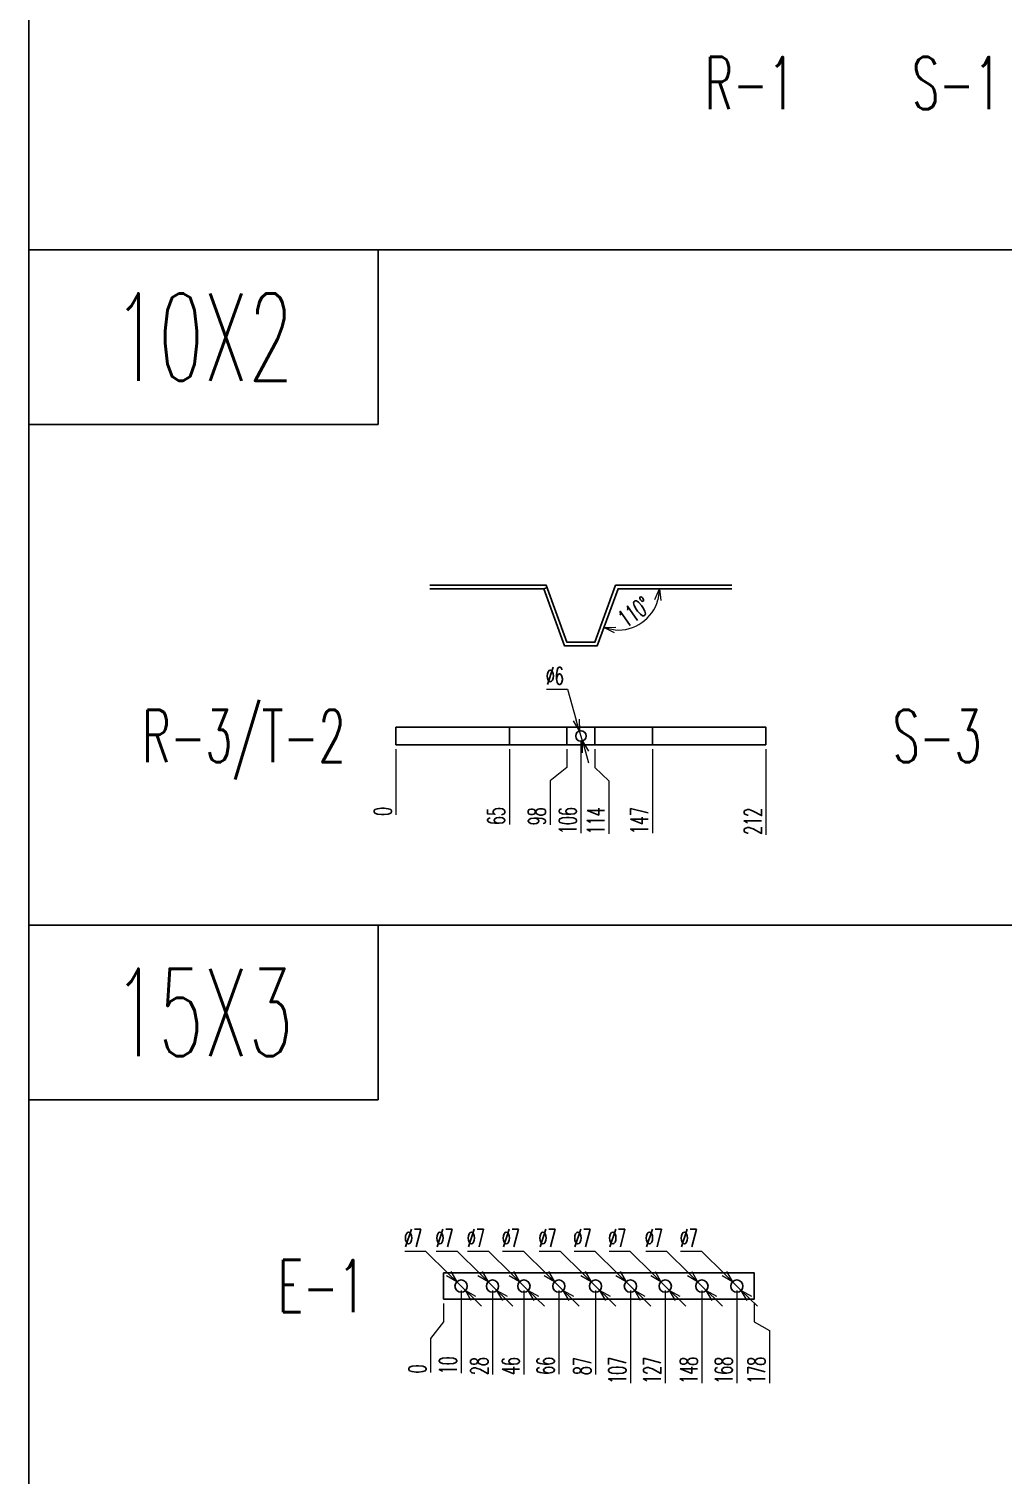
# Model space of a CAD drawing. Header units: millimetres. Extents: x 123558 to 149079, y -1073 to 14418.
# Drawn here: x 130973 to 131531, y 5235 to 6064 of the extents above; entities that cross this region are included whole.
import ezdxf
from ezdxf.enums import TextEntityAlignment as Align

# ---------------------------------------------------------------- set-up
doc = ezdxf.new("R2010")
doc.units = ezdxf.units.MM
doc.header["$LTSCALE"] = 3
doc.layers.add('@.VISIBLE', color=7, linetype='Continuous')
doc.styles.add('Ann_w01', font='romans.shx', dxfattribs={"width": 0.6, "bigfont": 'chineset.shx'})
doc.dimstyles.new('Dim 01_SC05', dxfattribs={"dimscale": 5, "dimtxt": 2, "dimasz": 1.3, "dimexe": 0.5, "dimexo": 0.5, "dimgap": 0.5, "dimtad": 1, "dimtoh": 1, "dimdec": 1, "dimzin": 12, "dimdsep": 46, "dimtxsty": 'Ann_w01', "dimblk": 'OPEN30', "dimcen": 1.5, "dimclrd": 6, "dimclre": 6, "dimclrt": 3, "dimadec": 1, "dimazin": 3, "dimtm": 1e-09, "dimtfac": 1, "dimtdec": 1, "dimtmove": 0, "dimatfit": 3, "dimldrblk": 'OPEN30', "dimfxl": 1, "dimtolj": 1, "dimlwd": 20, "dimlwe": 20, "dimarcsym": 0})

# ---------------------------------------------------------------- blocks, each defined once
blk = doc.blocks.new('*D390')
at = {"color": 6, "lineweight": 20, "transparency": 16777216}
blk.add_line((131183.32, 5651.13), (131183.32, 5613.46), dxfattribs=at)
at = {"layer": 'Defpoints', "color": 0, "transparency": 16777216}
for p in [(131183.32, 5658.63), (131183.32, 5653.63), (131183.32, 5619.96)]:
    blk.add_point(p, dxfattribs=at)
at = {"color": 3, "transparency": 16777216, "insert": (131175.82, 5615.46), "char_height": 10, "attachment_point": 5, "rotation": 90, "style": 'Ann_w01'}
blk.add_mtext('\\A1;0', dxfattribs=at)
blk = doc.blocks.new('_Open30')
at = {"color": 0, "linetype": 'ByBlock', "lineweight": -2}
for p, q in [((-1, 0.27), (0, 0)), ((0, 0), (-1, -0.27)), ((0, 0), (-1, 0))]:
    blk.add_line(p, q, dxfattribs=at)
blk = doc.blocks.new('*D391')
at = {"color": 6, "lineweight": 20, "transparency": 16777216}
blk.add_line((131248.32, 5651.13), (131248.32, 5608.03), dxfattribs=at)
at = {"layer": 'Defpoints', "color": 0, "transparency": 16777216}
for p in [(131183.32, 5658.63), (131248.32, 5653.63), (131248.32, 5619.96)]:
    blk.add_point(p, dxfattribs=at)
at = {"color": 3, "transparency": 16777216, "insert": (131240.82, 5612.75), "char_height": 10, "attachment_point": 5, "rotation": 90, "style": 'Ann_w01'}
blk.add_mtext('\\A1;65', dxfattribs=at)
blk = doc.blocks.new('*D392')
at = {"color": 6, "lineweight": 20, "transparency": 16777216}
for p, q in [((131281.32, 5651.13), (131281.32, 5640.63)), ((131281.32, 5640.63), (131271.62, 5632.96)), ((131271.62, 5632.96), (131271.62, 5607.75))]:
    blk.add_line(p, q, dxfattribs=at)
at = {"layer": 'Defpoints', "color": 0, "transparency": 16777216}
for p in [(131183.32, 5658.63), (131281.32, 5653.63), (131271.62, 5619.96)]:
    blk.add_point(p, dxfattribs=at)
at = {"color": 3, "transparency": 16777216, "insert": (131264.12, 5612.6), "char_height": 10, "attachment_point": 5, "rotation": 90, "style": 'Ann_w01'}
blk.add_mtext('\\A1;98', dxfattribs=at)
blk = doc.blocks.new('*D393')
at = {"color": 6, "lineweight": 20, "transparency": 16777216}
blk.add_line((131289.32, 5656.13), (131289.32, 5602.89), dxfattribs=at)
at = {"layer": 'Defpoints', "color": 0, "transparency": 16777216}
for p in [(131183.32, 5658.63), (131289.32, 5658.63), (131289.32, 5619.96)]:
    blk.add_point(p, dxfattribs=at)
at = {"color": 3, "transparency": 16777216, "insert": (131281.82, 5610.17), "char_height": 10, "attachment_point": 5, "rotation": 90, "style": 'Ann_w01'}
blk.add_mtext('\\A1;106', dxfattribs=at)
blk = doc.blocks.new('*D394')
at = {"color": 6, "lineweight": 20, "transparency": 16777216}
for p, q in [((131297.32, 5651.13), (131297.32, 5640.63)), ((131297.32, 5640.63), (131305.35, 5632.96)), ((131305.35, 5632.96), (131305.35, 5602.6))]:
    blk.add_line(p, q, dxfattribs=at)
at = {"layer": 'Defpoints', "color": 0, "transparency": 16777216}
for p in [(131183.32, 5658.63), (131297.32, 5653.63), (131305.35, 5619.96)]:
    blk.add_point(p, dxfattribs=at)
at = {"color": 3, "transparency": 16777216, "insert": (131297.85, 5610.03), "char_height": 10, "attachment_point": 5, "rotation": 90, "style": 'Ann_w01'}
blk.add_mtext('\\A1;114', dxfattribs=at)
blk = doc.blocks.new('*D395')
at = {"color": 6, "lineweight": 20, "transparency": 16777216}
blk.add_line((131330.32, 5651.13), (131330.32, 5602.89), dxfattribs=at)
at = {"layer": 'Defpoints', "color": 0, "transparency": 16777216}
for p in [(131183.32, 5658.63), (131330.32, 5653.63), (131330.32, 5619.96)]:
    blk.add_point(p, dxfattribs=at)
at = {"color": 3, "transparency": 16777216, "insert": (131322.82, 5610.17), "char_height": 10, "attachment_point": 5, "rotation": 90, "style": 'Ann_w01'}
blk.add_mtext('\\A1;147', dxfattribs=at)
blk = doc.blocks.new('*D396')
at = {"color": 6, "lineweight": 20, "transparency": 16777216}
blk.add_line((131395.32, 5651.13), (131395.32, 5602.03), dxfattribs=at)
at = {"layer": 'Defpoints', "color": 0, "transparency": 16777216}
for p in [(131183.32, 5658.63), (131395.32, 5653.63), (131395.32, 5619.96)]:
    blk.add_point(p, dxfattribs=at)
at = {"color": 3, "transparency": 16777216, "insert": (131387.82, 5609.75), "char_height": 10, "attachment_point": 5, "rotation": 90, "style": 'Ann_w01'}
blk.add_mtext('\\A1;212', dxfattribs=at)
blk = doc.blocks.new('*D397')
at = {"color": 6, "lineweight": 20, "transparency": 16777216}
for p, q in [((131269.66, 5685.54), (131281.59, 5685.54)), ((131281.59, 5685.54), (131286.7, 5667.76)), ((131290.15, 5655.75), (131288.49, 5661.52)), ((131291.94, 5649.5), (131293.74, 5643.26))]:
    blk.add_line(p, q, dxfattribs=at)
at = {"layer": 'Defpoints', "color": 0, "transparency": 16777216}
for p in [(131288.49, 5661.52), (131290.15, 5655.75)]:
    blk.add_point(p, dxfattribs=at)
at = {"color": 6, "lineweight": 20, "transparency": 16777216, "xscale": 6.5, "yscale": 6.5, "zscale": 6.5}
for p, rotation in [((131288.49, 5661.52), 286.0304303623921), ((131290.15, 5655.75), 106.0304303623921)]:
    blk.add_blockref('_Open30', p, dxfattribs=dict(at, rotation=rotation))
at = {"color": 3, "transparency": 16777216, "insert": (131274.37, 5693.04), "char_height": 10, "attachment_point": 5, "style": 'Ann_w01'}
blk.add_mtext('\\A1;∅6', dxfattribs=at)
blk = doc.blocks.new('*D431')
at = {"color": 6, "lineweight": 20, "transparency": 16777216}
for p, q in [((131210.66, 5333.54), (131210.66, 5323.04)), ((131210.66, 5323.04), (131203.16, 5313.56)), ((131203.16, 5313.56), (131203.16, 5294.06))]:
    blk.add_line(p, q, dxfattribs=at)
at = {"layer": 'Defpoints', "color": 0, "transparency": 16777216}
for p in [(131210.66, 5343.54), (131210.66, 5336.04), (131203.16, 5300.56)]:
    blk.add_point(p, dxfattribs=at)
at = {"color": 3, "transparency": 16777216, "insert": (131195.66, 5296.06), "char_height": 10, "attachment_point": 5, "rotation": 90, "style": 'Ann_w01'}
blk.add_mtext('\\A1;0', dxfattribs=at)
blk = doc.blocks.new('*D432')
at = {"color": 6, "lineweight": 20, "transparency": 16777216}
blk.add_line((131220.66, 5341.04), (131220.66, 5293.7), dxfattribs=at)
at = {"layer": 'Defpoints', "color": 0, "transparency": 16777216}
for p in [(131210.66, 5343.54), (131220.66, 5343.54), (131220.66, 5305.06)]:
    blk.add_point(p, dxfattribs=at)
at = {"color": 3, "transparency": 16777216, "insert": (131213.16, 5298.13), "char_height": 10, "attachment_point": 5, "rotation": 90, "style": 'Ann_w01'}
blk.add_mtext('\\A1;10', dxfattribs=at)
blk = doc.blocks.new('*D433')
at = {"color": 6, "lineweight": 20, "transparency": 16777216}
blk.add_line((131238.66, 5341.04), (131238.66, 5292.85), dxfattribs=at)
at = {"layer": 'Defpoints', "color": 0, "transparency": 16777216}
for p in [(131210.66, 5343.54), (131238.66, 5343.54), (131238.66, 5305.06)]:
    blk.add_point(p, dxfattribs=at)
at = {"color": 3, "transparency": 16777216, "insert": (131231.16, 5297.7), "char_height": 10, "attachment_point": 5, "rotation": 90, "style": 'Ann_w01'}
blk.add_mtext('\\A1;28', dxfattribs=at)
blk = doc.blocks.new('*D434')
at = {"color": 6, "lineweight": 20, "transparency": 16777216}
blk.add_line((131256.66, 5341.04), (131256.66, 5292.85), dxfattribs=at)
at = {"layer": 'Defpoints', "color": 0, "transparency": 16777216}
for p in [(131210.66, 5343.54), (131256.66, 5343.54), (131256.66, 5305.06)]:
    blk.add_point(p, dxfattribs=at)
at = {"color": 3, "transparency": 16777216, "insert": (131249.16, 5297.7), "char_height": 10, "attachment_point": 5, "rotation": 90, "style": 'Ann_w01'}
blk.add_mtext('\\A1;46', dxfattribs=at)
blk = doc.blocks.new('*D435')
at = {"color": 6, "lineweight": 20, "transparency": 16777216}
blk.add_line((131276.66, 5341.04), (131276.66, 5293.13), dxfattribs=at)
at = {"layer": 'Defpoints', "color": 0, "transparency": 16777216}
for p in [(131210.66, 5343.54), (131276.66, 5343.54), (131276.66, 5305.06)]:
    blk.add_point(p, dxfattribs=at)
at = {"color": 3, "transparency": 16777216, "insert": (131269.16, 5297.85), "char_height": 10, "attachment_point": 5, "rotation": 90, "style": 'Ann_w01'}
blk.add_mtext('\\A1;66', dxfattribs=at)
blk = doc.blocks.new('*D436')
at = {"color": 6, "lineweight": 20, "transparency": 16777216}
blk.add_line((131297.66, 5341.04), (131297.66, 5292.85), dxfattribs=at)
at = {"layer": 'Defpoints', "color": 0, "transparency": 16777216}
for p in [(131210.66, 5343.54), (131297.66, 5343.54), (131297.66, 5305.06)]:
    blk.add_point(p, dxfattribs=at)
at = {"color": 3, "transparency": 16777216, "insert": (131290.16, 5297.7), "char_height": 10, "attachment_point": 5, "rotation": 90, "style": 'Ann_w01'}
blk.add_mtext('\\A1;87', dxfattribs=at)
blk = doc.blocks.new('*D437')
at = {"color": 6, "lineweight": 20, "transparency": 16777216}
blk.add_line((131317.66, 5341.04), (131317.66, 5287.99), dxfattribs=at)
at = {"layer": 'Defpoints', "color": 0, "transparency": 16777216}
for p in [(131210.66, 5343.54), (131317.66, 5343.54), (131317.66, 5305.06)]:
    blk.add_point(p, dxfattribs=at)
at = {"color": 3, "transparency": 16777216, "insert": (131310.16, 5295.28), "char_height": 10, "attachment_point": 5, "rotation": 90, "style": 'Ann_w01'}
blk.add_mtext('\\A1;107', dxfattribs=at)
blk = doc.blocks.new('*D438')
at = {"color": 6, "lineweight": 20, "transparency": 16777216}
blk.add_line((131337.66, 5341.04), (131337.66, 5287.99), dxfattribs=at)
at = {"layer": 'Defpoints', "color": 0, "transparency": 16777216}
for p in [(131210.66, 5343.54), (131337.66, 5343.54), (131337.66, 5305.06)]:
    blk.add_point(p, dxfattribs=at)
at = {"color": 3, "transparency": 16777216, "insert": (131330.16, 5295.28), "char_height": 10, "attachment_point": 5, "rotation": 90, "style": 'Ann_w01'}
blk.add_mtext('\\A1;127', dxfattribs=at)
blk = doc.blocks.new('*D439')
at = {"color": 6, "lineweight": 20, "transparency": 16777216}
blk.add_line((131358.66, 5341.04), (131358.66, 5287.99), dxfattribs=at)
at = {"layer": 'Defpoints', "color": 0, "transparency": 16777216}
for p in [(131210.66, 5343.54), (131358.66, 5343.54), (131358.66, 5305.06)]:
    blk.add_point(p, dxfattribs=at)
at = {"color": 3, "transparency": 16777216, "insert": (131351.16, 5295.28), "char_height": 10, "attachment_point": 5, "rotation": 90, "style": 'Ann_w01'}
blk.add_mtext('\\A1;148', dxfattribs=at)
blk = doc.blocks.new('*D440')
at = {"color": 6, "lineweight": 20, "transparency": 16777216}
blk.add_line((131378.66, 5341.04), (131378.66, 5287.99), dxfattribs=at)
at = {"layer": 'Defpoints', "color": 0, "transparency": 16777216}
for p in [(131210.66, 5343.54), (131378.66, 5343.54), (131378.66, 5305.06)]:
    blk.add_point(p, dxfattribs=at)
at = {"color": 3, "transparency": 16777216, "insert": (131371.16, 5295.28), "char_height": 10, "attachment_point": 5, "rotation": 90, "style": 'Ann_w01'}
blk.add_mtext('\\A1;168', dxfattribs=at)
blk = doc.blocks.new('*D441')
at = {"color": 6, "lineweight": 20, "transparency": 16777216}
for p, q in [((131388.66, 5333.54), (131388.66, 5323.04)), ((131388.66, 5323.04), (131397.38, 5318.06)), ((131397.38, 5318.06), (131397.38, 5287.99))]:
    blk.add_line(p, q, dxfattribs=at)
at = {"layer": 'Defpoints', "color": 0, "transparency": 16777216}
for p in [(131210.66, 5343.54), (131388.66, 5336.04), (131397.38, 5305.06)]:
    blk.add_point(p, dxfattribs=at)
at = {"color": 3, "transparency": 16777216, "insert": (131389.88, 5295.28), "char_height": 10, "attachment_point": 5, "rotation": 90, "style": 'Ann_w01'}
blk.add_mtext('\\A1;178', dxfattribs=at)
blk = doc.blocks.new('*D442')
at = {"color": 6, "lineweight": 20, "transparency": 16777216}
for p, q in [((131188.45, 5363.57), (131200.38, 5363.57)), ((131200.38, 5363.57), (131213.54, 5350.57)), ((131223.15, 5341.09), (131218.17, 5346)), ((131227.77, 5336.52), (131232.4, 5331.95))]:
    blk.add_line(p, q, dxfattribs=at)
at = {"layer": 'Defpoints', "color": 0, "transparency": 16777216}
for p in [(131218.17, 5346), (131223.15, 5341.09)]:
    blk.add_point(p, dxfattribs=at)
at = {"color": 6, "lineweight": 20, "transparency": 16777216, "xscale": 6.5, "yscale": 6.5, "zscale": 6.5}
for p, rotation in [((131218.17, 5346), 315.3655818996629), ((131223.15, 5341.09), 135.3655818996628)]:
    blk.add_blockref('_Open30', p, dxfattribs=dict(at, rotation=rotation))
at = {"color": 3, "transparency": 16777216, "insert": (131193.16, 5371.07), "char_height": 10, "attachment_point": 5, "style": 'Ann_w01'}
blk.add_mtext('\\A1;∅7', dxfattribs=at)
blk = doc.blocks.new('*D443')
at = {"color": 6, "lineweight": 20, "transparency": 16777216}
for p, q in [((131346.45, 5363.57), (131358.38, 5363.57)), ((131358.38, 5363.57), (131371.54, 5350.57)), ((131381.15, 5341.09), (131376.17, 5346)), ((131385.77, 5336.52), (131390.4, 5331.95))]:
    blk.add_line(p, q, dxfattribs=at)
at = {"layer": 'Defpoints', "color": 0, "transparency": 16777216}
for p in [(131376.17, 5346), (131381.15, 5341.09)]:
    blk.add_point(p, dxfattribs=at)
at = {"color": 6, "lineweight": 20, "transparency": 16777216, "xscale": 6.5, "yscale": 6.5, "zscale": 6.5}
for p, rotation in [((131376.17, 5346), 315.3655819002073), ((131381.15, 5341.09), 135.3655819002073)]:
    blk.add_blockref('_Open30', p, dxfattribs=dict(at, rotation=rotation))
at = {"color": 3, "transparency": 16777216, "insert": (131351.16, 5371.07), "char_height": 10, "attachment_point": 5, "style": 'Ann_w01'}
blk.add_mtext('\\A1;∅7', dxfattribs=at)
blk = doc.blocks.new('*D444')
at = {"color": 6, "lineweight": 20, "transparency": 16777216}
for p, q in [((131206.45, 5363.57), (131218.38, 5363.57)), ((131218.38, 5363.57), (131231.54, 5350.57)), ((131241.15, 5341.09), (131236.17, 5346)), ((131245.77, 5336.52), (131250.4, 5331.95))]:
    blk.add_line(p, q, dxfattribs=at)
at = {"layer": 'Defpoints', "color": 0, "transparency": 16777216}
for p in [(131236.17, 5346), (131241.15, 5341.09)]:
    blk.add_point(p, dxfattribs=at)
at = {"color": 6, "lineweight": 20, "transparency": 16777216, "xscale": 6.5, "yscale": 6.5, "zscale": 6.5}
for p, rotation in [((131236.17, 5346), 315.3655819002095), ((131241.15, 5341.09), 135.3655819002095)]:
    blk.add_blockref('_Open30', p, dxfattribs=dict(at, rotation=rotation))
at = {"color": 3, "transparency": 16777216, "insert": (131211.16, 5371.07), "char_height": 10, "attachment_point": 5, "style": 'Ann_w01'}
blk.add_mtext('\\A1;∅7', dxfattribs=at)
blk = doc.blocks.new('*D445')
at = {"color": 6, "lineweight": 20, "transparency": 16777216}
for p, q in [((131224.45, 5363.57), (131236.38, 5363.57)), ((131236.38, 5363.57), (131249.54, 5350.57)), ((131259.15, 5341.09), (131254.17, 5346)), ((131263.77, 5336.52), (131268.4, 5331.95))]:
    blk.add_line(p, q, dxfattribs=at)
at = {"layer": 'Defpoints', "color": 0, "transparency": 16777216}
for p in [(131254.17, 5346), (131259.15, 5341.09)]:
    blk.add_point(p, dxfattribs=at)
at = {"color": 6, "lineweight": 20, "transparency": 16777216, "xscale": 6.5, "yscale": 6.5, "zscale": 6.5}
for p, rotation in [((131254.17, 5346), 315.3655819005909), ((131259.15, 5341.09), 135.3655819005909)]:
    blk.add_blockref('_Open30', p, dxfattribs=dict(at, rotation=rotation))
at = {"color": 3, "transparency": 16777216, "insert": (131229.16, 5371.07), "char_height": 10, "attachment_point": 5, "style": 'Ann_w01'}
blk.add_mtext('\\A1;∅7', dxfattribs=at)
blk = doc.blocks.new('*D446')
at = {"color": 6, "lineweight": 20, "transparency": 16777216}
for p, q in [((131305.45, 5363.57), (131317.38, 5363.57)), ((131317.38, 5363.57), (131330.54, 5350.57)), ((131340.15, 5341.09), (131335.17, 5346)), ((131344.77, 5336.52), (131349.4, 5331.95))]:
    blk.add_line(p, q, dxfattribs=at)
at = {"layer": 'Defpoints', "color": 0, "transparency": 16777216}
for p in [(131335.17, 5346), (131340.15, 5341.09)]:
    blk.add_point(p, dxfattribs=at)
at = {"color": 6, "lineweight": 20, "transparency": 16777216, "xscale": 6.5, "yscale": 6.5, "zscale": 6.5}
for p, rotation in [((131335.17, 5346), 315.3655818999976), ((131340.15, 5341.09), 135.3655818999976)]:
    blk.add_blockref('_Open30', p, dxfattribs=dict(at, rotation=rotation))
at = {"color": 3, "transparency": 16777216, "insert": (131310.16, 5371.07), "char_height": 10, "attachment_point": 5, "style": 'Ann_w01'}
blk.add_mtext('\\A1;∅7', dxfattribs=at)
blk = doc.blocks.new('*D447')
at = {"color": 6, "lineweight": 20, "transparency": 16777216}
for p, q in [((131285.45, 5363.57), (131297.38, 5363.57)), ((131297.38, 5363.57), (131310.54, 5350.57)), ((131320.15, 5341.09), (131315.17, 5346)), ((131324.77, 5336.52), (131329.4, 5331.95))]:
    blk.add_line(p, q, dxfattribs=at)
at = {"layer": 'Defpoints', "color": 0, "transparency": 16777216}
for p in [(131315.17, 5346), (131320.15, 5341.09)]:
    blk.add_point(p, dxfattribs=at)
at = {"color": 6, "lineweight": 20, "transparency": 16777216, "xscale": 6.5, "yscale": 6.5, "zscale": 6.5}
for p, rotation in [((131315.17, 5346), 315.3655819010908), ((131320.15, 5341.09), 135.3655819010908)]:
    blk.add_blockref('_Open30', p, dxfattribs=dict(at, rotation=rotation))
at = {"color": 3, "transparency": 16777216, "insert": (131290.16, 5371.07), "char_height": 10, "attachment_point": 5, "style": 'Ann_w01'}
blk.add_mtext('\\A1;∅7', dxfattribs=at)
blk = doc.blocks.new('*D448')
at = {"color": 6, "lineweight": 20, "transparency": 16777216}
for p, q in [((131265.45, 5363.57), (131277.38, 5363.57)), ((131277.38, 5363.57), (131290.54, 5350.57)), ((131300.15, 5341.09), (131295.17, 5346)), ((131304.77, 5336.52), (131309.4, 5331.95))]:
    blk.add_line(p, q, dxfattribs=at)
at = {"layer": 'Defpoints', "color": 0, "transparency": 16777216}
for p in [(131295.17, 5346), (131300.15, 5341.09)]:
    blk.add_point(p, dxfattribs=at)
at = {"color": 6, "lineweight": 20, "transparency": 16777216, "xscale": 6.5, "yscale": 6.5, "zscale": 6.5}
for p, rotation in [((131295.17, 5346), 315.3655819002073), ((131300.15, 5341.09), 135.3655819002073)]:
    blk.add_blockref('_Open30', p, dxfattribs=dict(at, rotation=rotation))
at = {"color": 3, "transparency": 16777216, "insert": (131270.16, 5371.07), "char_height": 10, "attachment_point": 5, "style": 'Ann_w01'}
blk.add_mtext('\\A1;∅7', dxfattribs=at)
blk = doc.blocks.new('*D449')
at = {"color": 6, "lineweight": 20, "transparency": 16777216}
for p, q in [((131244.45, 5363.57), (131256.38, 5363.57)), ((131256.38, 5363.57), (131269.54, 5350.57)), ((131279.15, 5341.09), (131274.17, 5346)), ((131283.77, 5336.52), (131288.4, 5331.95))]:
    blk.add_line(p, q, dxfattribs=at)
at = {"layer": 'Defpoints', "color": 0, "transparency": 16777216}
for p in [(131274.17, 5346), (131279.15, 5341.09)]:
    blk.add_point(p, dxfattribs=at)
at = {"color": 6, "lineweight": 20, "transparency": 16777216, "xscale": 6.5, "yscale": 6.5, "zscale": 6.5}
for p, rotation in [((131274.17, 5346), 315.3655819002095), ((131279.15, 5341.09), 135.3655819002095)]:
    blk.add_blockref('_Open30', p, dxfattribs=dict(at, rotation=rotation))
at = {"color": 3, "transparency": 16777216, "insert": (131249.16, 5371.07), "char_height": 10, "attachment_point": 5, "style": 'Ann_w01'}
blk.add_mtext('\\A1;∅7', dxfattribs=at)
blk = doc.blocks.new('*D450')
at = {"color": 6, "lineweight": 20, "transparency": 16777216}
for p, q in [((131326.45, 5363.57), (131338.38, 5363.57)), ((131338.38, 5363.57), (131351.54, 5350.57)), ((131361.15, 5341.09), (131356.17, 5346)), ((131365.77, 5336.52), (131370.4, 5331.95))]:
    blk.add_line(p, q, dxfattribs=at)
at = {"layer": 'Defpoints', "color": 0, "transparency": 16777216}
for p in [(131356.17, 5346), (131361.15, 5341.09)]:
    blk.add_point(p, dxfattribs=at)
at = {"color": 6, "lineweight": 20, "transparency": 16777216, "xscale": 6.5, "yscale": 6.5, "zscale": 6.5}
for p, rotation in [((131356.17, 5346), 315.3655819002921), ((131361.15, 5341.09), 135.3655819002921)]:
    blk.add_blockref('_Open30', p, dxfattribs=dict(at, rotation=rotation))
at = {"color": 3, "transparency": 16777216, "insert": (131331.16, 5371.07), "char_height": 10, "attachment_point": 5, "style": 'Ann_w01'}
blk.add_mtext('\\A1;∅7', dxfattribs=at)
blk = doc.blocks.new('*D709')
at = {"color": 6, "lineweight": 20, "transparency": 16777216}
blk.add_arc((131310.62, 5743.01), 23.72, 265.74946, 344.25054, dxfattribs=at)
at = {"layer": 'Defpoints', "color": 0, "transparency": 16777216}
for p in [(131310.62, 5743.01), (131310.62, 5743.01), (131375.82, 5743.01), (131317.43, 5720.28), (131298.72, 5710.31)]:
    blk.add_point(p, dxfattribs=at)
at = {"color": 6, "lineweight": 20, "transparency": 16777216, "xscale": 6.5, "yscale": 6.5, "zscale": 6.5}
for p, rotation in [((131334.34, 5743.01), 82.12526974675467), ((131302.51, 5720.72), 167.8747302532768)]:
    blk.add_blockref('_Open30', p, dxfattribs=dict(at, rotation=rotation))
at = {"color": 3, "transparency": 16777216, "insert": (131319.93, 5729.72), "char_height": 10, "attachment_point": 5, "rotation": 35, "style": 'Ann_w01'}
blk.add_mtext('\\A1;110°', dxfattribs=at)

msp = doc.modelspace()

# ---------------------------------------------------------------- linework, layer by layer
for p, q in [((130973.11, 5937.14), (132223.25, 5937.14)), ((131268.02, 5743.01), (131269.9, 5743.69)), ((130973.11, 5550.31), (132223.25, 5550.31))]:
    msp.add_line(p, q)
for points in [[(130973.11, 6562.65), (132223.25, 6562.65), (132223.25, 5204.39), (130973.11, 5204.39)], [(130973.11, 5837.14), (131173.11, 5837.14), (131173.11, 5937.14), (130973.11, 5937.14)], [(130973.11, 5450.31), (131173.11, 5450.31), (131173.11, 5550.31), (130973.11, 5550.31)], [(131210.66, 5336.04), (131388.66, 5336.04), (131388.66, 5351.04), (131210.66, 5351.04)]]:
    msp.add_lwpolyline(points, close=True)
at = {"color": 7}
for centre in [(131220.66, 5343.54), (131238.66, 5343.54), (131256.66, 5343.54), (131276.66, 5343.54), (131297.66, 5343.54), (131317.66, 5343.54), (131337.66, 5343.54), (131358.66, 5343.54), (131378.66, 5343.54)]:
    msp.add_circle(centre, 3.5, dxfattribs=at)
at = {"layer": '@.VISIBLE', "color": 2}
for p, q in [((131183.32, 5663.63), (131183.32, 5653.63)), ((131248.32, 5663.63), (131248.32, 5653.63)), ((131281.32, 5663.63), (131281.32, 5653.63)), ((131297.32, 5663.63), (131297.32, 5653.63)), ((131330.32, 5663.63), (131330.32, 5653.63)), ((131395.32, 5663.63), (131395.32, 5653.63))]:
    msp.add_line(p, q, dxfattribs=at)
for points in [[(131202.82, 5745.01), (131269.42, 5745.01), (131281.32, 5712.31), (131297.32, 5712.31), (131309.22, 5745.01), (131375.82, 5745.01)], [(131202.82, 5743.01), (131268.02, 5743.01), (131279.92, 5710.31), (131298.72, 5710.31), (131310.62, 5743.01), (131375.82, 5743.01)]]:
    msp.add_lwpolyline(points, dxfattribs=at)
msp.add_lwpolyline([(131395.32, 5653.63), (131395.32, 5663.63), (131183.32, 5663.63), (131183.32, 5653.63)], close=True, dxfattribs=at)
msp.add_circle((131289.32, 5658.63), 3, dxfattribs=at)

# ---------------------------------------------------------------- texts
at = {"style": 'Ann_w01', "width": 0.6}
for s, p in [('R-1', (131386.07, 6032.63)), ('S-1', (131504.53, 6032.63)), ('R-3/T-2', (131096.21, 5658.63)), ('S-3', (131493.38, 5658.63)), ('E-1', (131140.66, 5343.54))]:
    msp.add_text(s, height=30, dxfattribs=at).set_placement(p, align=Align.MIDDLE_CENTER)
at = {"color": 1, "style": 'Ann_w01', "width": 0.6}
for s, p in [('10X2', (131073.11, 5887.14)), ('15X3', (131073.11, 5500.31))]:
    msp.add_text(s, height=50, dxfattribs=at).set_placement(p, align=Align.MIDDLE_CENTER)

# ---------------------------------------------------------------- dimensions: what is measured, and where the dimension line sits
dim = msp.add_angular_dim_2l(base=(131317.43, 5720.28), line1=((131310.62, 5743.01), (131375.82, 5743.01)), line2=((131298.72, 5710.31), (131310.62, 5743.01)), dimstyle='Dim 01_SC05')
dim.commit()
dim.dimension.update_dxf_attribs({"geometry": '*D709', "text_midpoint": (131319.93, 5729.72)})
for p1, p2, picture, middle in [((131290.15, 5655.75), (131288.49, 5661.52), '*D397', (131274.37, 5685.54)), ((131223.15, 5341.09), (131218.17, 5346), '*D442', (131193.16, 5363.57)), ((131241.15, 5341.09), (131236.17, 5346), '*D444', (131211.16, 5363.57)), ((131259.15, 5341.09), (131254.17, 5346), '*D445', (131229.16, 5363.57)), ((131279.15, 5341.09), (131274.17, 5346), '*D449', (131249.16, 5363.57)), ((131300.15, 5341.09), (131295.17, 5346), '*D448', (131270.16, 5363.57)), ((131320.15, 5341.09), (131315.17, 5346), '*D447', (131290.16, 5363.57)), ((131340.15, 5341.09), (131335.17, 5346), '*D446', (131310.16, 5363.57)), ((131361.15, 5341.09), (131356.17, 5346), '*D450', (131331.16, 5363.57)), ((131381.15, 5341.09), (131376.17, 5346), '*D443', (131351.16, 5363.57))]:
    dim = msp.add_diameter_dim_2p(p1=p1, p2=p2, dimstyle='Dim 01_SC05')
    dim.commit()
    dim.dimension.update_dxf_attribs({"geometry": picture, "text_midpoint": middle, "dimtype": 163})
for feature_location, offset, origin, picture, middle in [((131183.31961034, 5653.63357679), (0, -33.67359677), (131183.31961034, 5658.63357679), '*D390', (131175.81961034, 5615.45998002)), ((131248.32, 5653.63), (0, -33.67), (131183.32, 5658.63), '*D391', (131240.82, 5612.75)), ((131281.32, 5653.63), (-9.7, -33.67), (131183.32, 5658.63), '*D392', (131264.12, 5612.6)), ((131289.32, 5658.63), (0, -38.67), (131183.32, 5658.63), '*D393', (131281.82, 5610.17)), ((131297.32, 5653.63), (8.03, -33.67), (131183.32, 5658.63), '*D394', (131297.85, 5610.03)), ((131330.32, 5653.63), (0, -33.67), (131183.32, 5658.63), '*D395', (131322.82, 5610.17)), ((131395.32, 5653.63), (0, -33.67), (131183.32, 5658.63), '*D396', (131387.82, 5609.75)), ((131210.65793197, 5336.04432306), (-7.5, -35.48231521), (131210.65793197, 5343.54432306), '*D431', (131195.65793197, 5296.06200785)), ((131220.66, 5343.54), (0, -38.48), (131210.66, 5343.54), '*D432', (131213.16, 5298.13)), ((131238.66, 5343.54), (0, -38.48), (131210.66, 5343.54), '*D433', (131231.16, 5297.7)), ((131256.66, 5343.54), (0, -38.48), (131210.66, 5343.54), '*D434', (131249.16, 5297.7)), ((131276.66, 5343.54), (0, -38.48), (131210.66, 5343.54), '*D435', (131269.16, 5297.85)), ((131297.66, 5343.54), (0, -38.48), (131210.66, 5343.54), '*D436', (131290.16, 5297.7)), ((131317.66, 5343.54), (0, -38.48), (131210.66, 5343.54), '*D437', (131310.16, 5295.28)), ((131337.66, 5343.54), (0, -38.48), (131210.66, 5343.54), '*D438', (131330.16, 5295.28)), ((131358.66, 5343.54), (0, -38.48), (131210.66, 5343.54), '*D439', (131351.16, 5295.28)), ((131378.66, 5343.54), (0, -38.48), (131210.66, 5343.54), '*D440', (131371.16, 5295.28)), ((131388.66, 5336.04), (8.72, -30.98), (131210.66, 5343.54), '*D441', (131389.88, 5295.28))]:
    dim = msp.add_ordinate_dim(feature_location=feature_location, offset=offset, dtype=1, origin=origin, dimstyle='Dim 01_SC05')
    dim.commit()
    dim.dimension.update_dxf_attribs({"geometry": picture, "text_midpoint": middle})

doc.saveas('drawing.dxf')
